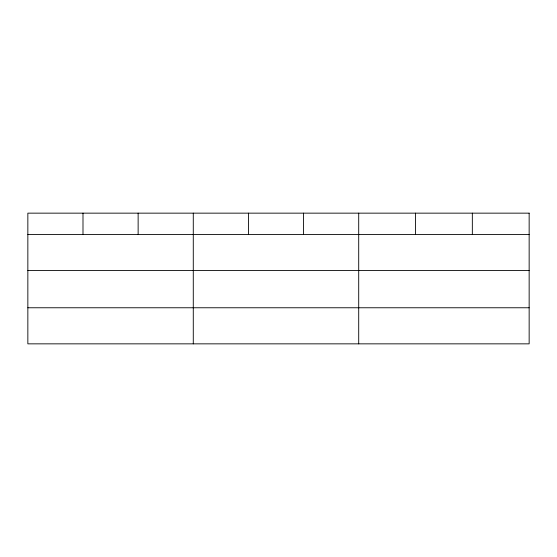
<?xml version="1.0" encoding="UTF-8"?>
<svg xmlns="http://www.w3.org/2000/svg" width="557" height="557" viewBox="0 0 557 557"><rect width="100%" height="100%" fill="white"/><g stroke="black" fill="none" stroke-linecap="round" stroke-linejoin="round"><path stroke-width="0.84" d="M27.85 234.483L529.15 234.483M27.85 270.577L529.15 270.577M27.85 307.763L529.15 307.763M472.336 213.15L472.336 234.483M415.522 213.15L415.522 234.483M358.708 213.15L358.708 343.85M303.565 213.15L303.565 234.483M248.422 213.15L248.422 234.483M193.279 213.15L193.279 343.85M138.136 213.15L138.136 234.483M82.993 213.15L82.993 234.483M529.15 213.15L27.85 213.15L27.85 343.85L529.15 343.85L529.15 213.15"/></g></svg>
